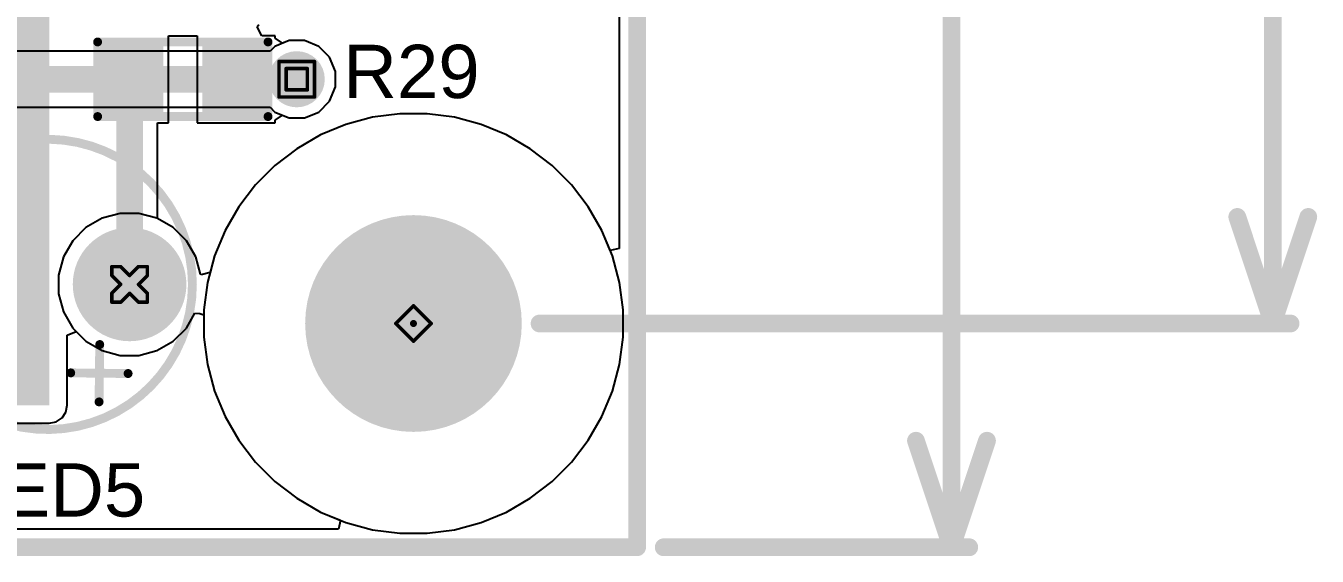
# Model space of a CAD drawing. Header units: inches. Extents: x -6 to 198, y 0 to 119.
# Drawn here: x 61.25 to 79.73, y -0.13 to 7.46 of the extents above; entities that cross this region are included whole.
import ezdxf

# ---------------------------------------------------------------- set-up
doc = ezdxf.new("R2010")
doc.units = ezdxf.units.IN
for name, color, linetype in [('Board Outline', 216, 'Continuous'), ('Bottom Layer', 5, 'Continuous'), ('Bottom Solder', 6, 'Continuous'), ('Dimension', 6, 'Continuous'), ('Drill Drawing', 1, 'Continuous'), ('Multi-Layer', 9, 'Continuous'), ('Pad Holes', 156, 'Continuous'), ('Top Layer', 1, 'Continuous'), ('Top Overlay', 2, 'Continuous'), ('Top Paste', 8, 'Continuous'), ('Top Solder', 216, 'Continuous'), ('Via Holes', 16, 'Continuous')]:
    doc.layers.add(name, color=color, linetype=linetype)
doc.styles.add('Arial', font='', dxfattribs={"height": 0.2})
doc.styles.get('Arial').set_extended_font_data('Arial')

# ---------------------------------------------------------------- blocks, each defined once
blk = doc.blocks.new('R___0603_41')
at = {"layer": 'Top Layer'}
for points in [[(-0.3809999999999999, 0.4445), (-0.3809999999999999, -0.4445), (-1.143, -0.4445), (-1.143, 0.4445)], [(1.143, 0.4445), (1.143, -0.4445), (0.3809999999999999, -0.4445), (0.3809999999999999, 0.4445)]]:
    blk.add_hatch(color=1, dxfattribs=at).paths.add_polyline_path(points)
at = {"layer": 'Top Paste'}
for points in [[(-0.3809999999999999, 0.4445), (-0.3809999999999999, -0.4445), (-1.143, -0.4445), (-1.143, 0.4445)], [(1.143, 0.4445), (1.143, -0.4445), (0.3809999999999999, -0.4445), (0.3809999999999999, 0.4445)]]:
    blk.add_hatch(color=8, dxfattribs=at).paths.add_polyline_path(points)
at = {"layer": 'Top Solder'}
for points in [[(-0.2794, 0.5460999999999999), (-0.2794, -0.5460999999999999), (-1.2446, -0.5460999999999999), (-1.2446, 0.5460999999999999)], [(1.2446, 0.5460999999999999), (1.2446, -0.5460999999999999), (0.2794, -0.5460999999999999), (0.2794, 0.5460999999999999)]]:
    blk.add_hatch(color=216, dxfattribs=at).paths.add_polyline_path(points)
at = {"layer": 'Top Overlay'}
for points in [[(-1.2192, 0.5334, 0.127, 0.127, 0), (-1.2192, -0.5334, 0.127, 0.127, 0)], [(1.2192, 0.5334, 0.127, 0.127, 0), (-1.2192, 0.5334, 0.127, 0.127, 0)], [(1.2192, 0.5334, 0.127, 0.127, 0), (1.2192, -0.5334, 0.127, 0.127, 0)], [(1.2192, -0.5334, 0.127, 0.127, 0), (-1.2192, -0.5334, 0.127, 0.127, 0)]]:
    blk.add_lwpolyline(points, format="xyseb", dxfattribs=at)
for points in [[(-1.25095, 0.5334, 0.0635, 0.0635, 1), (-1.18745, 0.5334, 0.0635, 0.0635, 1)], [(-1.25095, 0.5334, 0.0635, 0.0635, 1), (-1.18745, 0.5334, 0.0635, 0.0635, 1)], [(1.18745, 0.5334, 0.0635, 0.0635, 1), (1.25095, 0.5334, 0.0635, 0.0635, 1)], [(1.18745, 0.5334, 0.0635, 0.0635, 1), (1.25095, 0.5334, 0.0635, 0.0635, 1)], [(-1.25095, -0.5334, 0.0635, 0.0635, 1), (-1.18745, -0.5334, 0.0635, 0.0635, 1)], [(-1.25095, -0.5334, 0.0635, 0.0635, 1), (-1.18745, -0.5334, 0.0635, 0.0635, 1)], [(1.18745, -0.5334, 0.0635, 0.0635, 1), (1.25095, -0.5334, 0.0635, 0.0635, 1)], [(1.18745, -0.5334, 0.0635, 0.0635, 1), (1.25095, -0.5334, 0.0635, 0.0635, 1)]]:
    blk.add_lwpolyline(points, format="xyseb", close=True, dxfattribs=at)
blk = doc.blocks.new('TH_LED_R___3MM_74')
at = {"layer": 'Bottom Layer'}
h = blk.add_hatch(color=5, dxfattribs=at)
edge = h.paths.add_edge_path()
edge.add_arc((-1.2699746, 0), 0.7619999999999999, 0, 360)
h = blk.add_hatch(color=5, dxfattribs=at)
edge = h.paths.add_edge_path()
edge.add_arc((1.2700254, 0), 0.7619999999999999, 0, 360)
at = {"layer": 'Bottom Solder'}
h = blk.add_hatch(color=6, dxfattribs=at)
edge = h.paths.add_edge_path()
edge.add_arc((-1.2699746, 0), 0.8128, 0, 360)
h = blk.add_hatch(color=6, dxfattribs=at)
edge = h.paths.add_edge_path()
edge.add_arc((1.2700254, 0), 0.8128, 0, 360)
at = {"layer": 'Multi-Layer'}
h = blk.add_hatch(color=9, dxfattribs=at)
edge = h.paths.add_edge_path()
edge.add_arc((-1.2699746, 0), 0.7619999999999999, 0, 360)
h = blk.add_hatch(color=9, dxfattribs=at)
edge = h.paths.add_edge_path()
edge.add_arc((1.2700254, 0), 0.7619999999999999, 0, 360)
at = {"layer": 'Pad Holes'}
h = blk.add_hatch(color=7, dxfattribs=at)
edge = h.paths.add_edge_path()
edge.add_arc((-1.27, 0), 0.4500118, 0, 360)
h = blk.add_hatch(color=7, dxfattribs=at)
edge = h.paths.add_edge_path()
edge.add_arc((1.27, 0), 0.4500118, 0, 360)
at = {"layer": 'Top Layer'}
h = blk.add_hatch(color=1, dxfattribs=at)
edge = h.paths.add_edge_path()
edge.add_arc((-1.2699746, 0), 0.7619999999999999, 0, 360)
h = blk.add_hatch(color=1, dxfattribs=at)
edge = h.paths.add_edge_path()
edge.add_arc((1.2700254, 0), 0.7619999999999999, 0, 360)
at = {"layer": 'Top Solder'}
h = blk.add_hatch(color=216, dxfattribs=at)
edge = h.paths.add_edge_path()
edge.add_arc((-1.2699746, 0), 0.8128, 0, 360)
h = blk.add_hatch(color=216, dxfattribs=at)
edge = h.paths.add_edge_path()
edge.add_arc((1.2700254, 0), 0.8128, 0, 360)
at = {"layer": 'Top Overlay'}
for points in [[(1.60004506, -1.1999976, 0.127, 0.127, -3.140746211990423), (1.60004506, 1.1999976, 0.127, 0.127, 0)], [(-0.8335009999999998, 1.6802735, 0.127, 0.127, 0), (-0.842899, 0.8597265000000001, 0.127, 0.127, 0)], [(-0.4279265, 1.265301, 0.127, 0.127, 0), (-1.2484735, 1.274699, 0.127, 0.127, 0)], [(1.6000476, 1.1999976, 0.127, 0.127, 0), (1.6000476, 0.9365488, 0.127, 0.127, 0)], [(1.6000476, -0.9365488, 0.127, 0.127, 0), (1.6000476, -1.1999976, 0.127, 0.127, 0)]]:
    blk.add_lwpolyline(points, format="xyseb", dxfattribs=at)
for points in [[(-0.8652509999999999, 1.6802735, 0.0635, 0.0635, 1), (-0.801751, 1.6802735, 0.0635, 0.0635, 1)], [(-1.2802235, 1.274699, 0.0635, 0.0635, 1), (-1.2167235, 1.274699, 0.0635, 0.0635, 1)], [(-0.4596764999999999, 1.265301, 0.0635, 0.0635, 1), (-0.3961765, 1.265301, 0.0635, 0.0635, 1)], [(1.56829506, 1.1999976, 0.0635, 0.0635, 1), (1.63179506, 1.1999976, 0.0635, 0.0635, 1)], [(1.5682976, 1.1999976, 0.0635, 0.0635, 1), (1.6317976, 1.1999976, 0.0635, 0.0635, 1)], [(1.5682976, 0.9365488, 0.0635, 0.0635, 1), (1.6317976, 0.9365488, 0.0635, 0.0635, 1)], [(-0.874649, 0.8597265000000001, 0.0635, 0.0635, 1), (-0.8111489999999999, 0.8597265000000001, 0.0635, 0.0635, 1)], [(1.5682976, -0.9365488, 0.0635, 0.0635, 1), (1.6317976, -0.9365488, 0.0635, 0.0635, 1)], [(1.56829506, -1.1999976, 0.0635, 0.0635, 1), (1.63179506, -1.1999976, 0.0635, 0.0635, 1)], [(1.5682976, -1.1999976, 0.0635, 0.0635, 1), (1.6317976, -1.1999976, 0.0635, 0.0635, 1)]]:
    blk.add_lwpolyline(points, format="xyseb", close=True, dxfattribs=at)

msp = doc.modelspace()

# ---------------------------------------------------------------- hatches: boundary and pattern name
at = {"layer": 'Bottom Layer'}
h = msp.add_hatch(color=5, dxfattribs=at)
edge = h.paths.add_edge_path()
edge.add_arc((65.12970972, 6.6929), 0.2999994, 0, 360)
at = {"layer": 'Bottom Solder'}
h = msp.add_hatch(color=6, dxfattribs=at)
edge = h.paths.add_edge_path()
edge.add_arc((65.12970972, 6.6929), 0.4015993999999999, 0, 360)
h = msp.add_hatch(color=6, dxfattribs=at)
edge = h.paths.add_edge_path()
edge.add_arc((66.79999848, 3.20000122), 0.0508, 0, 360)
at = {"layer": 'Pad Holes'}
h = msp.add_hatch(color=7, dxfattribs=at)
edge = h.paths.add_edge_path()
edge.add_arc((66.79999848, 3.20000122), 1.54999944, 0, 360)
at = {"layer": 'Top Layer'}
msp.add_hatch(color=1, dxfattribs=at).paths.add_polyline_path([(56.73851491999999, 2.032), (61.58820296, 2.032), (61.58820296, 7.9883), (56.73851491999999, 7.9883)])
h = msp.add_hatch(color=1, dxfattribs=at)
edge = h.paths.add_edge_path()
edge.add_arc((65.12970972, 6.6929), 0.2999994, 0, 360)
at = {"layer": 'Top Solder'}
h = msp.add_hatch(color=216, dxfattribs=at)
edge = h.paths.add_edge_path()
edge.add_arc((65.12970972, 6.6929), 0.4015993999999999, 0, 360)
h = msp.add_hatch(color=216, dxfattribs=at)
edge = h.paths.add_edge_path()
edge.add_arc((66.79999848, 3.20000122), 0.0508, 0, 360)
at = {"layer": 'Via Holes'}
h = msp.add_hatch(color=7, dxfattribs=at)
edge = h.paths.add_edge_path()
edge.add_arc((65.12970972, 6.6929), 0.1499997, 0, 360)

# ---------------------------------------------------------------- linework, layer by layer
at = {"layer": 'Board Outline'}
for points in [[(69.99999969999999, 0, 0.254, 0.254, 0), (69.99999969999999, 54.99999922, 0.254, 0.254, 0)], [(0, 0, 0.254, 0.254, 0), (69.99999969999999, 0, 0.254, 0.254, 0)]]:
    msp.add_lwpolyline(points, format="xyseb", dxfattribs=at)
msp.add_lwpolyline([(69.9364997, 0, 0.127, 0.127, 1), (70.0634997, 0, 0.127, 0.127, 1)], format="xyseb", close=True, dxfattribs=at)
msp.add_lwpolyline([(69.9364997, 0, 0.127, 0.127, 1), (70.0634997, 0, 0.127, 0.127, 1)], format="xyseb", close=True, dxfattribs=at)
at = {"layer": 'Bottom Layer'}
for p, q in [((69.74103654, 50.72905017999999), (69.74103654, 4.2709465)), ((65.01951182, 7.246899399999999), (64.81589525999999, 7.162558699999999)), ((65.23990762, 7.246899399999999), (65.01951182, 7.246899399999999)), ((65.44352418, 7.162558699999999), (65.23990762, 7.246899399999999)), ((64.74765054, 7.094313979999999), (54.90276547999999, 7.094313979999999)), ((64.81589525999999, 7.162558699999999), (64.74765054, 7.094313979999999)), ((65.59936841999999, 7.00671446), (65.44352418, 7.162558699999999)), ((65.68370911999999, 6.803097899999999), (65.59936841999999, 7.00671446)), ((65.68370911999999, 6.5827021), (65.68370911999999, 6.803097899999999)), ((65.59936841999999, 6.37908554), (65.68370911999999, 6.5827021)), ((54.90276547999999, 6.29148602), (64.74765054, 6.29148602)), ((64.74765054, 6.29148602), (64.81589525999999, 6.2232413)), ((65.44352418, 6.2232413), (65.59936841999999, 6.37908554)), ((64.81589525999999, 6.2232413), (65.01951182, 6.138900599999999)), ((65.01951182, 6.138900599999999), (65.23990762, 6.138900599999999)), ((65.23990762, 6.138900599999999), (65.44352418, 6.2232413)), ((66.21347184, 6.14866944), (65.83360976, 6.04688402)), ((66.60336692, 6.200000299999999), (66.21347184, 6.14866944)), ((66.99662749999999, 6.200000299999999), (66.60336692, 6.200000299999999)), ((67.38652258, 6.14866944), (66.99662749999999, 6.200000299999999)), ((67.76638465999999, 6.04688402), (67.38652258, 6.14866944)), ((65.83360976, 6.04688402), (65.47028562, 5.89639156)), ((68.1297088, 5.89639156), (67.76638465999999, 6.04688402)), ((65.47028562, 5.89639156), (65.12970972, 5.699759999999999)), ((68.4702847, 5.699759999999999), (68.1297088, 5.89639156)), ((65.12970972, 5.699759999999999), (64.81771644, 5.46035738)), ((68.78227798, 5.46035738), (68.4702847, 5.699759999999999)), ((64.81771644, 5.46035738), (64.53963978, 5.18228072)), ((69.06035464, 5.18228072), (68.78227798, 5.46035738)), ((64.53963978, 5.18228072), (64.30023716, 4.870287439999999)), ((69.29975725999999, 4.870287439999999), (69.06035464, 5.18228072)), ((64.30023716, 4.870287439999999), (64.1036056, 4.52971154)), ((69.49638881999999, 4.52971154), (69.29975725999999, 4.870287439999999)), ((62.34581384, 4.70596214), (62.11413536, 4.5722032)), ((62.60421565999999, 4.7752), (62.34581384, 4.70596214)), ((62.87173354, 4.7752), (62.60421565999999, 4.7752)), ((63.13013536, 4.70596214), (62.87173354, 4.7752)), ((63.36181384, 4.5722032), (63.13013536, 4.70596214)), ((62.11413536, 4.5722032), (61.92497139999999, 4.38303924)), ((63.55097779999999, 4.38303924), (63.36181384, 4.5722032)), ((64.1036056, 4.52971154), (63.95311314, 4.1663874)), ((69.61403653999999, 4.245683659999999), (69.49638881999999, 4.52971154)), ((61.92497139999999, 4.38303924), (61.79121246, 4.15136076)), ((63.68473673999999, 4.15136076), (63.55097779999999, 4.38303924)), ((69.74103654, 4.2709465), (69.61403653999999, 4.245683659999999)), ((61.79121246, 4.15136076), (61.7219746, 3.892958939999999)), ((63.75117044, 3.90342374), (63.68473673999999, 4.15136076)), ((63.95311314, 4.1663874), (63.88947344, 3.9288847)), ((61.7219746, 3.892958939999999), (61.7219746, 3.62544106)), ((63.76157427999999, 3.89742426), (63.75117044, 3.90342374)), ((63.88947344, 3.9288847), (63.76157427999999, 3.89742426)), ((61.7219746, 3.62544106), (61.79121246, 3.36703924)), ((61.79121246, 3.36703924), (61.92497139999999, 3.13536076)), ((63.55097779999999, 3.13536076), (63.67299939999999, 3.34670908)), ((63.67299939999999, 3.34670908), (63.74454612, 3.34496918)), ((63.74454612, 3.34496918), (63.79999939999999, 3.32451202)), ((63.79999939999999, 3.32451202), (63.79999939999999, 3.00336966)), ((61.92497139999999, 3.13536076), (62.11413536, 2.9461968)), ((63.36181384, 2.9461968), (63.55097779999999, 3.13536076)), ((63.79999939999999, 3.00336966), (63.85132772, 2.61347458)), ((62.11413536, 2.9461968), (62.34581384, 2.81243786)), ((62.34581384, 2.81243786), (62.60421565999999, 2.7432)), ((62.87173354, 2.7432), (63.13013536, 2.81243786)), ((63.13013536, 2.81243786), (63.36181384, 2.9461968)), ((62.60421565999999, 2.7432), (62.87173354, 2.7432)), ((63.85132772, 2.61347458), (63.95311314, 2.2336125)), ((63.95311314, 2.2336125), (64.1036056, 1.87028836)), ((64.1036056, 1.87028836), (64.30023716, 1.52971246)), ((64.30023716, 1.52971246), (64.53963978, 1.21771918)), ((64.53963978, 1.21771918), (64.81771644, 0.9396425199999999)), ((64.81771644, 0.9396425199999999), (65.12970972, 0.7002398999999999)), ((65.12970972, 0.7002398999999999), (65.47028562, 0.50360834)), ((65.47028562, 0.50360834), (65.75430841999999, 0.38596316)), ((65.75430841999999, 0.38596316), (65.72904558, 0.25896316)), ((65.72904558, 0.25896316), (4.27095158, 0.25896316))]:
    msp.add_line(p, q, dxfattribs=at)
msp.add_lwpolyline([(54.5207063, 6.6929, 0.3809999999999999, 0.3809999999999999, 0), (65.12970972, 6.6929, 0.3809999999999999, 0.3809999999999999, 0)], format="xyseb", dxfattribs=at)
msp.add_lwpolyline([(65.03445971999999, 6.6929, 0.1905, 0.1905, 1), (65.22495972, 6.6929, 0.1905, 0.1905, 1)], format="xyseb", close=True, dxfattribs=at)
at = {"layer": 'Dimension'}
for points in [[(74.4982, 0, 0.254, 0.254, 0), (74.4982, 17.6554003, 0.254, 0.254, 0)], [(79.09559999999999, 3.20000122, 0.254, 0.254, 0), (79.09559999999999, 17.59681774, 0.254, 0.254, 0)], [(78.5876, 4.72400122, 0.254, 0.254, 0), (79.09559999999999, 3.20000122, 0.254, 0.254, 0)], [(79.09559999999999, 3.20000122, 0.254, 0.254, 0), (79.60359999999999, 4.72400122, 0.254, 0.254, 0)], [(68.60399792, 3.20000122, 0.254, 0.254, 0), (79.3496, 3.20000122, 0.254, 0.254, 0)], [(73.99019999999999, 1.524, 0.254, 0.254, 0), (74.4982, 0, 0.254, 0.254, 0)], [(74.4982, 0, 0.254, 0.254, 0), (75.00619999999999, 1.524, 0.254, 0.254, 0)], [(70.38099969999999, 0, 0.254, 0.254, 0), (74.7522, 0, 0.254, 0.254, 0)]]:
    msp.add_lwpolyline(points, format="xyseb", dxfattribs=at)
for points in [[(78.52409999999999, 4.72400122, 0.127, 0.127, 1), (78.65109999999999, 4.72400122, 0.127, 0.127, 1)], [(79.5401, 4.72400122, 0.127, 0.127, 1), (79.66709999999999, 4.72400122, 0.127, 0.127, 1)], [(68.54049791999999, 3.20000122, 0.127, 0.127, 1), (68.66749792, 3.20000122, 0.127, 0.127, 1)], [(79.0321, 3.20000122, 0.127, 0.127, 1), (79.1591, 3.20000122, 0.127, 0.127, 1)], [(79.0321, 3.20000122, 0.127, 0.127, 1), (79.1591, 3.20000122, 0.127, 0.127, 1)], [(79.0321, 3.20000122, 0.127, 0.127, 1), (79.1591, 3.20000122, 0.127, 0.127, 1)], [(79.2861, 3.20000122, 0.127, 0.127, 1), (79.4131, 3.20000122, 0.127, 0.127, 1)], [(73.9267, 1.524, 0.127, 0.127, 1), (74.0537, 1.524, 0.127, 0.127, 1)], [(74.94269999999999, 1.524, 0.127, 0.127, 1), (75.0697, 1.524, 0.127, 0.127, 1)], [(70.3174997, 0, 0.127, 0.127, 1), (70.4444997, 0, 0.127, 0.127, 1)], [(74.43469999999999, 0, 0.127, 0.127, 1), (74.5617, 0, 0.127, 0.127, 1)], [(74.43469999999999, 0, 0.127, 0.127, 1), (74.5617, 0, 0.127, 0.127, 1)], [(74.43469999999999, 0, 0.127, 0.127, 1), (74.5617, 0, 0.127, 0.127, 1)], [(74.6887, 0, 0.127, 0.127, 1), (74.81569999999999, 0, 0.127, 0.127, 1)]]:
    msp.add_lwpolyline(points, format="xyseb", close=True, dxfattribs=at)
at = {"layer": 'Drill Drawing'}
for points in [[(64.87570972, 6.9469, 0.0508, 0.0508, 0), (65.38370972, 6.9469, 0.0508, 0.0508, 0)], [(64.87570972, 6.438899999999999, 0.0508, 0.0508, 0), (64.87570972, 6.9469, 0.0508, 0.0508, 0)], [(64.97730972, 6.8453, 0.0508, 0.0508, 0), (65.28210972, 6.8453, 0.0508, 0.0508, 0)], [(64.97730972, 6.5405, 0.0508, 0.0508, 0), (64.97730972, 6.8453, 0.0508, 0.0508, 0)], [(65.28210972, 6.5405, 0.0508, 0.0508, 0), (65.28210972, 6.8453, 0.0508, 0.0508, 0)], [(65.38370972, 6.438899999999999, 0.0508, 0.0508, 0), (65.38370972, 6.9469, 0.0508, 0.0508, 0)], [(64.97730972, 6.5405, 0.0508, 0.0508, 0), (65.28210972, 6.5405, 0.0508, 0.0508, 0)], [(64.87570972, 6.438899999999999, 0.0508, 0.0508, 0), (65.38370972, 6.438899999999999, 0.0508, 0.0508, 0)], [(62.48399999999999, 3.8862, 0.0508, 0.0508, 0), (62.48399999999999, 4.013199999999999, 0.0508, 0.0508, 0)], [(62.48399999999999, 4.013199999999999, 0.0508, 0.0508, 0), (62.61099999999999, 4.013199999999999, 0.0508, 0.0508, 0)], [(62.48399999999999, 3.8862, 0.0508, 0.0508, 0), (62.61099999999999, 3.759199999999999, 0.0508, 0.0508, 0)], [(62.61099999999999, 4.013199999999999, 0.0508, 0.0508, 0), (62.738, 3.8862, 0.0508, 0.0508, 0)], [(62.738, 3.8862, 0.0508, 0.0508, 0), (62.865, 4.013199999999999, 0.0508, 0.0508, 0)], [(62.865, 4.013199999999999, 0.0508, 0.0508, 0), (62.992, 4.013199999999999, 0.0508, 0.0508, 0)], [(62.865, 3.759199999999999, 0.0508, 0.0508, 0), (62.992, 3.8862, 0.0508, 0.0508, 0)], [(62.992, 3.8862, 0.0508, 0.0508, 0), (62.992, 4.013199999999999, 0.0508, 0.0508, 0)], [(62.48399999999999, 3.6322, 0.0508, 0.0508, 0), (62.61099999999999, 3.759199999999999, 0.0508, 0.0508, 0)], [(62.865, 3.759199999999999, 0.0508, 0.0508, 0), (62.992, 3.6322, 0.0508, 0.0508, 0)], [(62.48399999999999, 3.5052, 0.0508, 0.0508, 0), (62.48399999999999, 3.6322, 0.0508, 0.0508, 0)], [(62.48399999999999, 3.5052, 0.0508, 0.0508, 0), (62.61099999999999, 3.5052, 0.0508, 0.0508, 0)], [(62.61099999999999, 3.5052, 0.0508, 0.0508, 0), (62.738, 3.6322, 0.0508, 0.0508, 0)], [(62.738, 3.6322, 0.0508, 0.0508, 0), (62.865, 3.5052, 0.0508, 0.0508, 0)], [(62.865, 3.5052, 0.0508, 0.0508, 0), (62.992, 3.5052, 0.0508, 0.0508, 0)], [(62.992, 3.5052, 0.0508, 0.0508, 0), (62.992, 3.6322, 0.0508, 0.0508, 0)], [(66.54599848, 3.20000122, 0.0508, 0.0508, 0), (66.79999848, 3.45400122, 0.0508, 0.0508, 0)], [(66.79999848, 3.45400122, 0.0508, 0.0508, 0), (67.05399847999999, 3.20000122, 0.0508, 0.0508, 0)], [(66.54599848, 3.20000122, 0.0508, 0.0508, 0), (66.79999848, 2.94600122, 0.0508, 0.0508, 0)], [(66.79999848, 2.94600122, 0.0508, 0.0508, 0), (67.05399847999999, 3.20000122, 0.0508, 0.0508, 0)]]:
    msp.add_lwpolyline(points, format="xyseb", dxfattribs=at)
for points in [[(64.86300972, 6.9469, 0.0254, 0.0254, 1), (64.88840972, 6.9469, 0.0254, 0.0254, 1)], [(64.86300972, 6.9469, 0.0254, 0.0254, 1), (64.88840972, 6.9469, 0.0254, 0.0254, 1)], [(64.96460972, 6.8453, 0.0254, 0.0254, 1), (64.99000971999999, 6.8453, 0.0254, 0.0254, 1)], [(64.96460972, 6.8453, 0.0254, 0.0254, 1), (64.99000971999999, 6.8453, 0.0254, 0.0254, 1)], [(65.26940972, 6.8453, 0.0254, 0.0254, 1), (65.29480971999999, 6.8453, 0.0254, 0.0254, 1)], [(65.26940972, 6.8453, 0.0254, 0.0254, 1), (65.29480971999999, 6.8453, 0.0254, 0.0254, 1)], [(65.37100971999999, 6.9469, 0.0254, 0.0254, 1), (65.39640972, 6.9469, 0.0254, 0.0254, 1)], [(65.37100971999999, 6.9469, 0.0254, 0.0254, 1), (65.39640972, 6.9469, 0.0254, 0.0254, 1)], [(64.96460972, 6.5405, 0.0254, 0.0254, 1), (64.99000971999999, 6.5405, 0.0254, 0.0254, 1)], [(64.96460972, 6.5405, 0.0254, 0.0254, 1), (64.99000971999999, 6.5405, 0.0254, 0.0254, 1)], [(65.26940972, 6.5405, 0.0254, 0.0254, 1), (65.29480971999999, 6.5405, 0.0254, 0.0254, 1)], [(65.26940972, 6.5405, 0.0254, 0.0254, 1), (65.29480971999999, 6.5405, 0.0254, 0.0254, 1)], [(64.86300972, 6.438899999999999, 0.0254, 0.0254, 1), (64.88840972, 6.438899999999999, 0.0254, 0.0254, 1)], [(64.86300972, 6.438899999999999, 0.0254, 0.0254, 1), (64.88840972, 6.438899999999999, 0.0254, 0.0254, 1)], [(65.37100971999999, 6.438899999999999, 0.0254, 0.0254, 1), (65.39640972, 6.438899999999999, 0.0254, 0.0254, 1)], [(65.37100971999999, 6.438899999999999, 0.0254, 0.0254, 1), (65.39640972, 6.438899999999999, 0.0254, 0.0254, 1)], [(62.47129999999999, 4.013199999999999, 0.0254, 0.0254, 1), (62.4967, 4.013199999999999, 0.0254, 0.0254, 1)], [(62.47129999999999, 4.013199999999999, 0.0254, 0.0254, 1), (62.4967, 4.013199999999999, 0.0254, 0.0254, 1)], [(62.47129999999999, 3.8862, 0.0254, 0.0254, 1), (62.4967, 3.8862, 0.0254, 0.0254, 1)], [(62.47129999999999, 3.8862, 0.0254, 0.0254, 1), (62.4967, 3.8862, 0.0254, 0.0254, 1)], [(62.5983, 4.013199999999999, 0.0254, 0.0254, 1), (62.6237, 4.013199999999999, 0.0254, 0.0254, 1)], [(62.5983, 4.013199999999999, 0.0254, 0.0254, 1), (62.6237, 4.013199999999999, 0.0254, 0.0254, 1)], [(62.7253, 3.8862, 0.0254, 0.0254, 1), (62.75069999999999, 3.8862, 0.0254, 0.0254, 1)], [(62.7253, 3.8862, 0.0254, 0.0254, 1), (62.75069999999999, 3.8862, 0.0254, 0.0254, 1)], [(62.85229999999999, 4.013199999999999, 0.0254, 0.0254, 1), (62.87769999999999, 4.013199999999999, 0.0254, 0.0254, 1)], [(62.85229999999999, 4.013199999999999, 0.0254, 0.0254, 1), (62.87769999999999, 4.013199999999999, 0.0254, 0.0254, 1)], [(62.97929999999999, 4.013199999999999, 0.0254, 0.0254, 1), (63.0047, 4.013199999999999, 0.0254, 0.0254, 1)], [(62.97929999999999, 4.013199999999999, 0.0254, 0.0254, 1), (63.0047, 4.013199999999999, 0.0254, 0.0254, 1)], [(62.97929999999999, 3.8862, 0.0254, 0.0254, 1), (63.0047, 3.8862, 0.0254, 0.0254, 1)], [(62.97929999999999, 3.8862, 0.0254, 0.0254, 1), (63.0047, 3.8862, 0.0254, 0.0254, 1)], [(62.5983, 3.759199999999999, 0.0254, 0.0254, 1), (62.6237, 3.759199999999999, 0.0254, 0.0254, 1)], [(62.5983, 3.759199999999999, 0.0254, 0.0254, 1), (62.6237, 3.759199999999999, 0.0254, 0.0254, 1)], [(62.85229999999999, 3.759199999999999, 0.0254, 0.0254, 1), (62.87769999999999, 3.759199999999999, 0.0254, 0.0254, 1)], [(62.85229999999999, 3.759199999999999, 0.0254, 0.0254, 1), (62.87769999999999, 3.759199999999999, 0.0254, 0.0254, 1)], [(62.47129999999999, 3.6322, 0.0254, 0.0254, 1), (62.4967, 3.6322, 0.0254, 0.0254, 1)], [(62.47129999999999, 3.6322, 0.0254, 0.0254, 1), (62.4967, 3.6322, 0.0254, 0.0254, 1)], [(62.47129999999999, 3.5052, 0.0254, 0.0254, 1), (62.4967, 3.5052, 0.0254, 0.0254, 1)], [(62.47129999999999, 3.5052, 0.0254, 0.0254, 1), (62.4967, 3.5052, 0.0254, 0.0254, 1)], [(62.5983, 3.5052, 0.0254, 0.0254, 1), (62.6237, 3.5052, 0.0254, 0.0254, 1)], [(62.5983, 3.5052, 0.0254, 0.0254, 1), (62.6237, 3.5052, 0.0254, 0.0254, 1)], [(62.7253, 3.6322, 0.0254, 0.0254, 1), (62.75069999999999, 3.6322, 0.0254, 0.0254, 1)], [(62.7253, 3.6322, 0.0254, 0.0254, 1), (62.75069999999999, 3.6322, 0.0254, 0.0254, 1)], [(62.85229999999999, 3.5052, 0.0254, 0.0254, 1), (62.87769999999999, 3.5052, 0.0254, 0.0254, 1)], [(62.85229999999999, 3.5052, 0.0254, 0.0254, 1), (62.87769999999999, 3.5052, 0.0254, 0.0254, 1)], [(62.97929999999999, 3.6322, 0.0254, 0.0254, 1), (63.0047, 3.6322, 0.0254, 0.0254, 1)], [(62.97929999999999, 3.6322, 0.0254, 0.0254, 1), (63.0047, 3.6322, 0.0254, 0.0254, 1)], [(62.97929999999999, 3.5052, 0.0254, 0.0254, 1), (63.0047, 3.5052, 0.0254, 0.0254, 1)], [(62.97929999999999, 3.5052, 0.0254, 0.0254, 1), (63.0047, 3.5052, 0.0254, 0.0254, 1)], [(66.78729847999999, 3.45400122, 0.0254, 0.0254, 1), (66.81269848, 3.45400122, 0.0254, 0.0254, 1)], [(66.78729847999999, 3.45400122, 0.0254, 0.0254, 1), (66.81269848, 3.45400122, 0.0254, 0.0254, 1)], [(66.53329848, 3.20000122, 0.0254, 0.0254, 1), (66.55869847999999, 3.20000122, 0.0254, 0.0254, 1)], [(66.53329848, 3.20000122, 0.0254, 0.0254, 1), (66.55869847999999, 3.20000122, 0.0254, 0.0254, 1)], [(67.04129848, 3.20000122, 0.0254, 0.0254, 1), (67.06669848, 3.20000122, 0.0254, 0.0254, 1)], [(67.04129848, 3.20000122, 0.0254, 0.0254, 1), (67.06669848, 3.20000122, 0.0254, 0.0254, 1)], [(66.78729847999999, 2.94600122, 0.0254, 0.0254, 1), (66.81269848, 2.94600122, 0.0254, 0.0254, 1)], [(66.78729847999999, 2.94600122, 0.0254, 0.0254, 1), (66.81269848, 2.94600122, 0.0254, 0.0254, 1)]]:
    msp.add_lwpolyline(points, format="xyseb", close=True, dxfattribs=at)
at = {"layer": 'Multi-Layer'}
for p, q in [((66.21347184, 6.14866944), (65.83360976, 6.04688402)), ((66.60336692, 6.200000299999999), (66.21347184, 6.14866944)), ((66.79999848, 6.200000299999999), (66.60336692, 6.200000299999999)), ((66.99662749999999, 6.200000299999999), (66.79999848, 6.200000299999999)), ((67.38652258, 6.14866944), (66.99662749999999, 6.200000299999999)), ((67.76638465999999, 6.04688402), (67.38652258, 6.14866944)), ((65.83360976, 6.04688402), (65.47028562, 5.89639156)), ((68.1297088, 5.89639156), (67.76638465999999, 6.04688402)), ((65.47028562, 5.89639156), (65.12970972, 5.699759999999999)), ((68.4702847, 5.699759999999999), (68.1297088, 5.89639156)), ((65.12970972, 5.699759999999999), (64.81771644, 5.46035738)), ((68.78227798, 5.46035738), (68.4702847, 5.699759999999999)), ((64.81771644, 5.46035738), (64.53963978, 5.18228072)), ((69.06035464, 5.18228072), (68.78227798, 5.46035738)), ((64.53963978, 5.18228072), (64.30023716, 4.870287439999999)), ((69.29975725999999, 4.870287439999999), (69.06035464, 5.18228072)), ((64.30023716, 4.870287439999999), (64.1036056, 4.52971154)), ((69.49638881999999, 4.52971154), (69.29975725999999, 4.870287439999999)), ((64.1036056, 4.52971154), (63.95311314, 4.1663874)), ((69.64688128, 4.1663874), (69.49638881999999, 4.52971154)), ((63.95311314, 4.1663874), (63.85132772, 3.78652532)), ((69.7486667, 3.78652532), (69.64688128, 4.1663874)), ((63.85132772, 3.78652532), (63.79999939999999, 3.39663024)), ((69.79999756, 3.39663024), (69.7486667, 3.78652532)), ((63.79999939999999, 3.39663024), (63.79999939999999, 3.20000122)), ((69.79999756, 3.20000122), (69.79999756, 3.39663024)), ((63.79999939999999, 3.20000122), (63.79999939999999, 3.20000122)), ((63.79999939999999, 3.20000122), (63.79999939999999, 3.00336966)), ((69.79999756, 3.00336966), (69.79999756, 3.20000122)), ((63.79999939999999, 3.00336966), (63.85132772, 2.61347458)), ((69.7486667, 2.61347458), (69.79999756, 3.00336966)), ((63.85132772, 2.61347458), (63.95311314, 2.2336125)), ((69.64688128, 2.2336125), (69.7486667, 2.61347458)), ((63.95311314, 2.2336125), (64.1036056, 1.87028836)), ((69.49638881999999, 1.87028836), (69.64688128, 2.2336125)), ((64.1036056, 1.87028836), (64.30023716, 1.52971246)), ((69.29975725999999, 1.52971246), (69.49638881999999, 1.87028836)), ((64.30023716, 1.52971246), (64.53963978, 1.21771918)), ((69.06035464, 1.21771918), (69.29975725999999, 1.52971246)), ((64.53963978, 1.21771918), (64.81771644, 0.9396425199999999)), ((68.78227798, 0.9396425199999999), (69.06035464, 1.21771918)), ((64.81771644, 0.9396425199999999), (65.12970972, 0.7002398999999999)), ((68.4702847, 0.7002398999999999), (68.78227798, 0.9396425199999999)), ((65.12970972, 0.7002398999999999), (65.47028562, 0.50360834)), ((68.1297088, 0.50360834), (68.4702847, 0.7002398999999999)), ((65.47028562, 0.50360834), (65.83360976, 0.35311588)), ((67.76638465999999, 0.35311588), (68.1297088, 0.50360834)), ((65.83360976, 0.35311588), (66.21347184, 0.25133046)), ((66.21347184, 0.25133046), (66.60336692, 0.20000214)), ((66.60336692, 0.20000214), (66.79999848, 0.20000214)), ((66.79999848, 0.20000214), (66.99662749999999, 0.20000214)), ((66.99662749999999, 0.20000214), (67.38652258, 0.25133046)), ((67.38652258, 0.25133046), (67.76638465999999, 0.35311588))]:
    msp.add_line(p, q, dxfattribs=at)
at = {"layer": 'Top Layer'}
for p, q in [((69.74103654, 32.89069113999999), (69.74103654, 4.2709465)), ((64.56432096, 7.442199999999999), (64.5851642, 7.47339374)), ((64.62920779999999, 7.315199999999999), (64.56432096, 7.442199999999999)), ((63.2968, 6.0706), (63.2968, 7.3135236)), ((63.2968, 7.3135236), (63.7032, 7.3135236)), ((63.7032, 7.3135236), (63.7032, 6.0706)), ((64.82079999999999, 7.315199999999999), (64.62920779999999, 7.315199999999999)), ((64.82079999999999, 7.278888159999999), (64.82079999999999, 7.315199999999999)), ((64.92639796, 7.2083295), (64.82079999999999, 7.278888159999999)), ((65.01951182, 7.246899399999999), (64.92639796, 7.2083295)), ((65.23990762, 7.246899399999999), (65.01951182, 7.246899399999999)), ((65.44352418, 7.162558699999999), (65.23990762, 7.246899399999999)), ((65.59936841999999, 7.00671446), (65.44352418, 7.162558699999999)), ((65.68370911999999, 6.803097899999999), (65.59936841999999, 7.00671446)), ((65.68370911999999, 6.5827021), (65.68370911999999, 6.803097899999999)), ((65.59936841999999, 6.37908554), (65.68370911999999, 6.5827021)), ((65.44352418, 6.2232413), (65.59936841999999, 6.37908554)), ((64.82079999999999, 6.10691184), (64.92639796, 6.177470499999999)), ((64.82079999999999, 6.0706), (64.82079999999999, 6.10691184)), ((64.92639796, 6.177470499999999), (65.01951182, 6.138900599999999)), ((65.01951182, 6.138900599999999), (65.23990762, 6.138900599999999)), ((65.23990762, 6.138900599999999), (65.44352418, 6.2232413)), ((66.21347184, 6.14866944), (65.83360976, 6.04688402)), ((66.60336692, 6.200000299999999), (66.21347184, 6.14866944)), ((66.99662749999999, 6.200000299999999), (66.60336692, 6.200000299999999)), ((67.38652258, 6.14866944), (66.99662749999999, 6.200000299999999)), ((67.76638465999999, 6.04688402), (67.38652258, 6.14866944)), ((63.13940127999999, 4.700612899999999), (63.13940127999999, 6.0706)), ((63.13940127999999, 6.0706), (63.2968, 6.0706)), ((63.7032, 6.0706), (64.82079999999999, 6.0706)), ((65.83360976, 6.04688402), (65.47028562, 5.89639156)), ((68.1297088, 5.89639156), (67.76638465999999, 6.04688402)), ((65.47028562, 5.89639156), (65.12970972, 5.699759999999999)), ((68.4702847, 5.699759999999999), (68.1297088, 5.89639156)), ((65.12970972, 5.699759999999999), (64.81771644, 5.46035738)), ((68.78227798, 5.46035738), (68.4702847, 5.699759999999999)), ((64.81771644, 5.46035738), (64.53963978, 5.18228072)), ((69.06035464, 5.18228072), (68.78227798, 5.46035738)), ((64.53963978, 5.18228072), (64.30023716, 4.870287439999999)), ((69.29975725999999, 4.870287439999999), (69.06035464, 5.18228072)), ((64.30023716, 4.870287439999999), (64.1036056, 4.52971154)), ((69.49638881999999, 4.52971154), (69.29975725999999, 4.870287439999999)), ((63.36181384, 4.5722032), (63.13940127999999, 4.700612899999999)), ((63.55097779999999, 4.38303924), (63.36181384, 4.5722032)), ((64.1036056, 4.52971154), (63.95311314, 4.1663874)), ((69.61403653999999, 4.245683659999999), (69.49638881999999, 4.52971154)), ((63.68473673999999, 4.15136076), (63.55097779999999, 4.38303924)), ((69.74103654, 4.2709465), (69.61403653999999, 4.245683659999999)), ((63.75117044, 3.90342374), (63.68473673999999, 4.15136076)), ((63.95311314, 4.1663874), (63.88947344, 3.9288847)), ((63.76157427999999, 3.89742426), (63.75117044, 3.90342374)), ((63.88947344, 3.9288847), (63.76157427999999, 3.89742426)), ((63.55097779999999, 3.13536076), (63.67299939999999, 3.34670908)), ((63.67299939999999, 3.34670908), (63.74454612, 3.34496918)), ((63.74454612, 3.34496918), (63.79999939999999, 3.32451202)), ((63.79999939999999, 3.32451202), (63.79999939999999, 3.00336966)), ((61.84717882, 3.0335474), (61.97417882, 3.08615334)), ((61.84717882, 2.032), (61.84717882, 3.0335474)), ((61.97417882, 3.08615334), (62.11413536, 2.9461968)), ((63.36181384, 2.9461968), (63.55097779999999, 3.13536076)), ((63.79999939999999, 3.00336966), (63.85132772, 2.61347458)), ((62.11413536, 2.9461968), (62.34581384, 2.81243786)), ((62.34581384, 2.81243786), (62.60421565999999, 2.7432)), ((62.87173354, 2.7432), (63.13013536, 2.81243786)), ((63.13013536, 2.81243786), (63.36181384, 2.9461968)), ((62.60421565999999, 2.7432), (62.87173354, 2.7432)), ((63.85132772, 2.61347458), (63.95311314, 2.2336125)), ((63.95311314, 2.2336125), (64.1036056, 1.87028836)), ((61.68730867999999, 1.79273708), (61.77132679999999, 1.84887616)), ((61.77132679999999, 1.84887616), (61.82746588000001, 1.93289428)), ((61.82746588000001, 1.93289428), (61.84717882, 2.032)), ((64.1036056, 1.87028836), (64.30023716, 1.52971246)), ((56.73851491999999, 1.77302414), (61.58820296, 1.77302414)), ((61.58820296, 1.77302414), (61.68730867999999, 1.79273708)), ((64.30023716, 1.52971246), (64.53963978, 1.21771918)), ((64.53963978, 1.21771918), (64.81771644, 0.9396425199999999)), ((64.81771644, 0.9396425199999999), (65.12970972, 0.7002398999999999)), ((65.12970972, 0.7002398999999999), (65.47028562, 0.50360834)), ((65.47028562, 0.50360834), (65.75430841999999, 0.38596316)), ((65.75430841999999, 0.38596316), (65.72904558, 0.25896316)), ((65.72904558, 0.25896316), (4.27095158, 0.25896316))]:
    msp.add_line(p, q, dxfattribs=at)
for points in [[(62.7379873, 6.6928873, 0.508, 0.508, 0), (62.738, 6.6929, 0.508, 0.508, 0)], [(62.7379873, 3.7592127, 0.3809999999999999, 0.3809999999999999, 0), (62.7379873, 6.6928873, 0.3809999999999999, 0.3809999999999999, 0)], [(64.26199999999999, 6.6929, 0.3809999999999999, 0.3809999999999999, 0), (65.12970972, 6.6929, 0.3809999999999999, 0.3809999999999999, 0)], [(62.7379873, 3.7592127, 0.508, 0.508, 0), (62.738, 3.759199999999999, 0.508, 0.508, 0)]]:
    msp.add_lwpolyline(points, format="xyseb", dxfattribs=at)
for points in [[(62.61098729999999, 6.6928873, 0.254, 0.254, 1), (62.8649873, 6.6928873, 0.254, 0.254, 1)], [(62.61099999999999, 6.6929, 0.254, 0.254, 1), (62.865, 6.6929, 0.254, 0.254, 1)], [(62.64273729999999, 6.6928873, 0.1905, 0.1905, 1), (62.83323729999999, 6.6928873, 0.1905, 0.1905, 1)], [(64.16675, 6.6929, 0.1905, 0.1905, 1), (64.35725, 6.6929, 0.1905, 0.1905, 1)], [(65.03445971999999, 6.6929, 0.1905, 0.1905, 1), (65.22495972, 6.6929, 0.1905, 0.1905, 1)], [(62.61098729999999, 3.7592127, 0.254, 0.254, 1), (62.8649873, 3.7592127, 0.254, 0.254, 1)], [(62.61099999999999, 3.759199999999999, 0.254, 0.254, 1), (62.865, 3.759199999999999, 0.254, 0.254, 1)], [(62.64273729999999, 3.7592127, 0.1905, 0.1905, 1), (62.83323729999999, 3.7592127, 0.1905, 0.1905, 1)]]:
    msp.add_lwpolyline(points, format="xyseb", close=True, dxfattribs=at)

# ---------------------------------------------------------------- block references
at = {"rotation": 180}
for name, p in [('R___0603_41', (63.5, 6.6929)), ('TH_LED_R___3MM_74', (61.468, 3.759199999999999))]:
    msp.add_blockref(name, p, dxfattribs=at)

# ---------------------------------------------------------------- texts
at = {"layer": 'Top Overlay', "style": 'Arial'}
for s, p in [('R29', (65.79471219999999, 6.42347204)), ('LED5', (60.29956444, 0.43906694))]:
    msp.add_text(s, height=0.7619999999999999, dxfattribs=at).set_placement(p)

doc.saveas('drawing.dxf')
